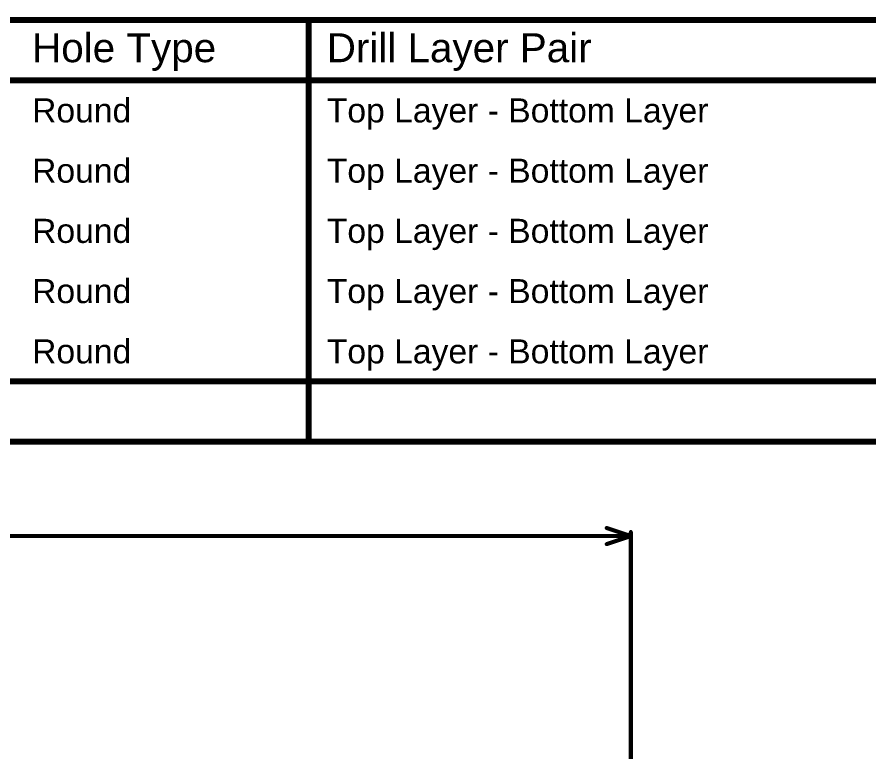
# Model space of a CAD drawing. Header units: inches. Extents: x -0.03 to 9.71, y 0.01 to 4.44.
# Drawn here: x 2.793 to 4.914, y 2.612 to 4.442 of the extents above; entities that cross this region are included whole.
import ezdxf

# ---------------------------------------------------------------- set-up
doc = ezdxf.new("R2010")
doc.units = ezdxf.units.IN
doc.header["$MEASUREMENT"] = 0
doc.layers.add('Dimension', color=6, linetype='Continuous')
doc.layers.add('Drill Drawing', color=1, linetype='Continuous')
doc.styles.add('Arial', font='', dxfattribs={"height": 0.2})
doc.styles.get('Arial').set_extended_font_data('Arial')

msp = doc.modelspace()

# ---------------------------------------------------------------- linework, layer by layer
at = {"layer": 'Dimension', "const_width": 0.01}
for points in [[(4.2609, 3.17), (4.3209, 3.15)], [(4.3209, 2.563), (4.3209, 3.16)], [(2.3553, 3.15), (4.3209, 3.15)], [(4.2609, 3.13), (4.3209, 3.15)]]:
    msp.add_lwpolyline(points, dxfattribs=at)
at = {"layer": 'Dimension', "const_width": 0.005}
for points in [[(4.2584, 3.17, 1), (4.2634, 3.17, 1)], [(4.3184, 3.16, 1), (4.3234, 3.16, 1)], [(4.3184, 3.15, 1), (4.3234, 3.15, 1)], [(4.3184, 3.15, 1), (4.3234, 3.15, 1)], [(4.3184, 3.15, 1), (4.3234, 3.15, 1)], [(4.2584, 3.13, 1), (4.2634, 3.13, 1)]]:
    msp.add_lwpolyline(points, format="xyb", close=True, dxfattribs=at)
at = {"layer": 'Drill Drawing', "const_width": 0.015}
for points in [[(-0.0213, 4.435), (7.1988, 4.435)], [(3.5188, 3.385), (3.5188, 4.435)], [(-0.0213, 4.285), (7.1988, 4.285)], [(-0.0213, 3.535), (7.1988, 3.535)], [(-0.0213, 3.385), (7.1988, 3.385)]]:
    msp.add_lwpolyline(points, dxfattribs=at)
at = {"layer": 'Drill Drawing', "const_width": 0.0075}
for points in [[(3.5151, 4.435, 1), (3.5226, 4.435, 1)], [(3.5151, 3.385, 1), (3.5226, 3.385, 1)]]:
    msp.add_lwpolyline(points, format="xyb", close=True, dxfattribs=at)

# ---------------------------------------------------------------- texts
at = {"layer": 'Drill Drawing', "style": 'Arial'}
for s, height, p in [('Hole Type', 0.072, (2.83, 4.33)), ('Drill Layer Pair', 0.072, (3.5638, 4.33)), ('Round', 0.06, (2.83, 4.18)), ('Top Layer - Bottom Layer', 0.06, (3.5638, 4.18)), ('Round', 0.06, (2.83, 4.03)), ('Top Layer - Bottom Layer', 0.06, (3.5638, 4.03)), ('Round', 0.06, (2.83, 3.88)), ('Top Layer - Bottom Layer', 0.06, (3.5638, 3.88)), ('Round', 0.06, (2.83, 3.73)), ('Top Layer - Bottom Layer', 0.06, (3.5638, 3.73)), ('Round', 0.06, (2.83, 3.58)), ('Top Layer - Bottom Layer', 0.06, (3.5638, 3.58))]:
    msp.add_text(s, height=height, dxfattribs=at).set_placement(p)

doc.saveas('drawing.dxf')
